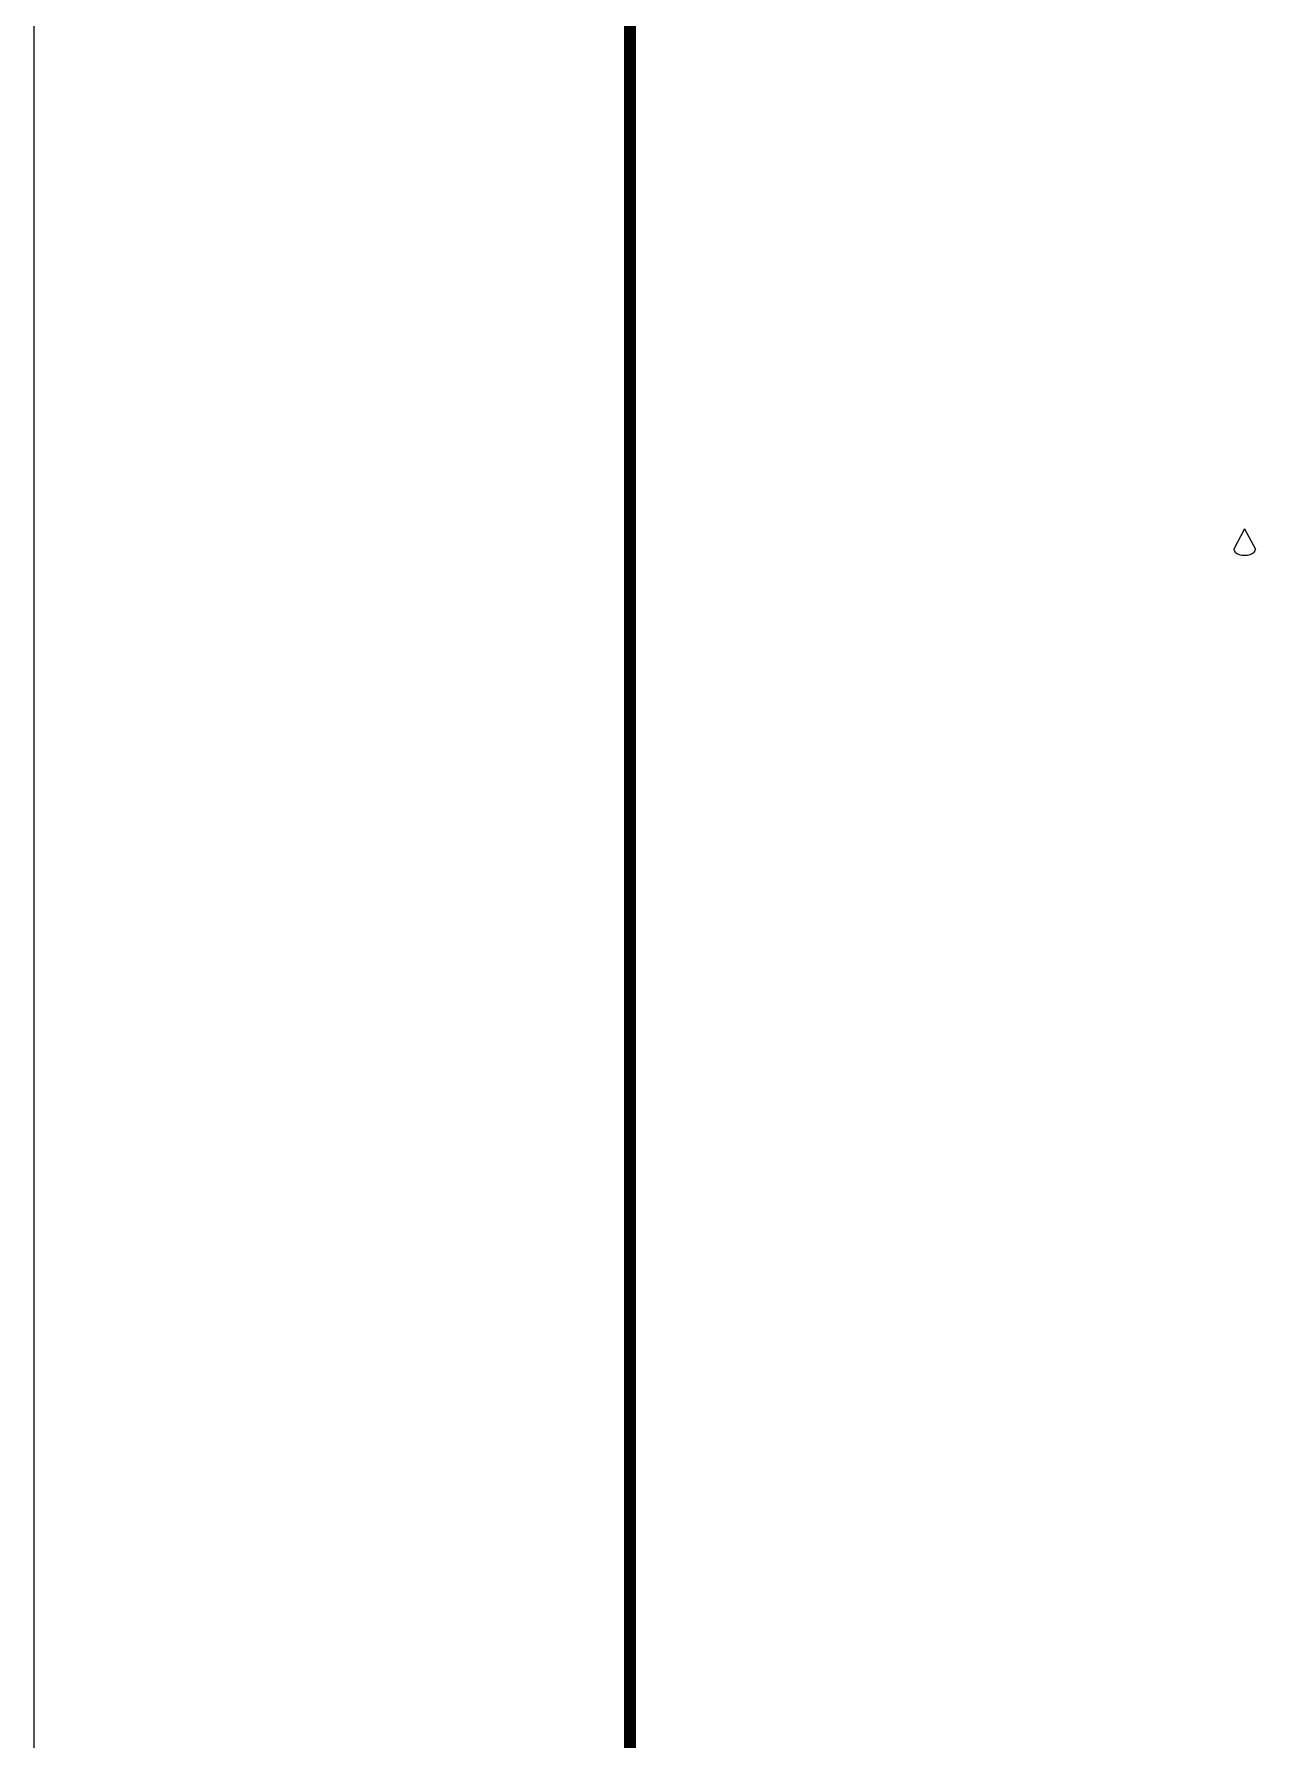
# Paper-space layout 'Layout4' of a CAD drawing. Header units: millimetres. Extents: x 16 to 267, y 19 to 196.
# Drawn here: x 16.02 to 47.25, y 62.43 to 105.21 of the extents above; entities that cross this region are included whole.
import ezdxf

# ---------------------------------------------------------------- set-up
doc = ezdxf.new("R2010")
doc.units = ezdxf.units.MM
doc.layers.get('0').update_dxf_attribs({"lineweight": 25})
doc.layers.add('C02', color=42, linetype='Continuous')

psp = doc.layouts.new('Layout4')

# ---------------------------------------------------------------- linework, layer by layer
psp.add_line((16.019, 19.474), (16.019, 195.728))
at = {"const_width": 0.299}
psp.add_lwpolyline([(30.955, 23.656), (30.955, 191.546), (262.774, 191.546), (262.774, 23.656)], close=True, dxfattribs=at)
at = {"layer": 'C02'}
for q in [(46.095, 92.296), (46.639, 92.296)]:
    psp.add_line((46.367, 92.806), q, dxfattribs=at)
psp.add_ellipse((46.367, 92.296), major_axis=(-0.272, 0), ratio=0.5774, start_param=0, end_param=3.141593, dxfattribs=at)

doc.saveas('drawing.dxf')
